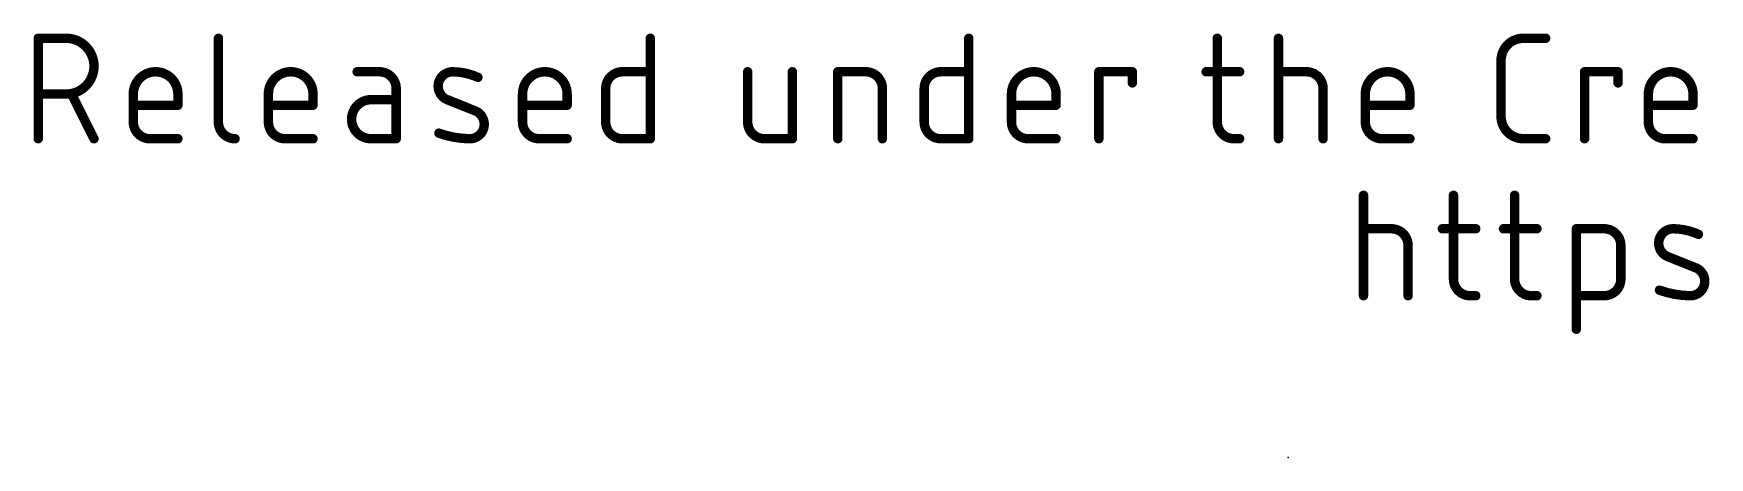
# Model space of a CAD drawing. Extents: x -27.9 to 58.7, y -19.6 to 25.5.
# Drawn here: x -27.94 to -0.79, y -19.05 to -12.19 of the extents above; entities that cross this region are included whole.
import ezdxf

# ---------------------------------------------------------------- set-up
doc = ezdxf.new("R2010")
doc.units = 0
doc.layers.add('23', color=53, linetype='CONTINUOUS')
doc.layers.add('51', color=53, linetype='CONTINUOUS')

msp = doc.modelspace()

# ---------------------------------------------------------------- linework, layer by layer
at = {"layer": '23'}
msp.add_point((-7.62, -19.05), dxfattribs=at)
at = {"layer": '51', "const_width": 0.1524}
for points in [[(-27.8638, -13.8938), (-27.8638, -12.2682)], [(-27.8638, -12.2682), (-27.4122, -12.2682)], [(-24.9453, -12.2682), (-24.9453, -13.6229)], [(-17.9493, -12.2682), (-17.9493, -13.8938)], [(-12.791, -12.2682), (-12.791, -13.8938)], [(-8.7659, -12.2682), (-8.7659, -13.6229)], [(-7.7747, -13.8938), (-7.7747, -12.2682)], [(-3.8083, -12.2682), (-3.4471, -12.2682)], [(-22.3364, -12.8101), (-22.6977, -12.8101)], [(-18.4008, -12.8101), (-17.9493, -12.8101)], [(-16.3719, -12.8101), (-16.3719, -13.6229)], [(-15.6494, -13.8938), (-15.6494, -12.8101)], [(-14.9129, -13.8938), (-14.9129, -12.8101)], [(-14.9129, -12.8101), (-14.4614, -12.8101)], [(-13.2425, -12.8101), (-12.791, -12.8101)], [(-10.684, -13.8938), (-10.684, -12.8101)], [(-10.684, -12.8101), (-10.1422, -12.8101)], [(-10.1422, -12.8101), (-10.1422, -12.9907)], [(-8.9465, -12.8101), (-8.4046, -12.8101)], [(-7.7747, -12.8101), (-7.3231, -12.8101)], [(-4.1696, -13.5326), (-4.1696, -12.6294)], [(-2.8163, -13.8938), (-2.8163, -12.8101)], [(-2.8163, -12.8101), (-2.2745, -12.8101)], [(-2.2745, -12.8101), (-2.2745, -12.9907)], [(-22.0655, -13.8938), (-22.0655, -13.081)], [(-18.6718, -13.6229), (-18.6718, -13.081)], [(-14.1905, -13.081), (-14.1905, -13.8938)], [(-13.5135, -13.6229), (-13.5135, -13.081)], [(-7.0522, -13.081), (-7.0522, -13.8938)], [(-27.4122, -13.1713), (-27.8638, -13.1713)], [(-26.9607, -13.8938), (-27.3219, -13.1713)], [(-26.3237, -13.6229), (-26.3237, -13.1713)], [(-25.6012, -13.3519), (-26.3237, -13.3519)], [(-25.6012, -13.1713), (-25.6012, -13.3519)], [(-24.1354, -13.6229), (-24.1354, -13.1713)], [(-23.4129, -13.3519), (-24.1354, -13.3519)], [(-23.4129, -13.1713), (-23.4129, -13.3519)], [(-22.0655, -13.2616), (-22.4719, -13.2616)], [(-20.7868, -13.4422), (-21.2384, -13.2616)], [(-20.0191, -13.6229), (-20.0191, -13.1713)], [(-19.2966, -13.3519), (-20.0191, -13.3519)], [(-19.2966, -13.1713), (-19.2966, -13.3519)], [(-12.0993, -13.6229), (-12.0993, -13.1713)], [(-11.3768, -13.3519), (-12.0993, -13.3519)], [(-11.3768, -13.1713), (-11.3768, -13.3519)], [(-6.3679, -13.6229), (-6.3679, -13.1713)], [(-5.6454, -13.3519), (-6.3679, -13.3519)], [(-5.6454, -13.1713), (-5.6454, -13.3519)], [(-1.7827, -13.6229), (-1.7827, -13.1713)], [(-1.0602, -13.3519), (-1.7827, -13.3519)], [(-1.0602, -13.1713), (-1.0602, -13.3519)], [(-25.6012, -13.8938), (-26.0528, -13.8938)], [(-23.4129, -13.8938), (-23.8644, -13.8938)], [(-22.4719, -13.8938), (-22.0655, -13.8938)], [(-19.2966, -13.8938), (-19.7482, -13.8938)], [(-17.9493, -13.8938), (-18.4008, -13.8938)], [(-16.1009, -13.8938), (-15.6494, -13.8938)], [(-12.791, -13.8938), (-13.2425, -13.8938)], [(-11.3768, -13.8938), (-11.8284, -13.8938)], [(-8.4949, -13.8938), (-8.4046, -13.8938)], [(-5.6454, -13.8938), (-6.097, -13.8938)], [(-3.4471, -13.8938), (-3.8083, -13.8938)], [(-1.0602, -13.8938), (-1.5118, -13.8938)], [(-6.3975, -16.4338), (-6.3975, -14.8082)], [(-4.9398, -14.8082), (-4.9398, -16.1629)], [(-3.9498, -14.8082), (-3.9498, -16.1629)], [(-6.3975, -15.3501), (-5.946, -15.3501)], [(-5.1204, -15.3501), (-4.5786, -15.3501)], [(-4.1305, -15.3501), (-3.5886, -15.3501)], [(-2.9513, -16.9757), (-2.9513, -15.3501)], [(-2.9513, -15.3501), (-2.4998, -15.3501)], [(-5.675, -15.621), (-5.675, -16.4338)], [(-2.2288, -15.621), (-2.2288, -16.1629)], [(-1.0169, -15.9822), (-1.4685, -15.8016)], [(-4.6689, -16.4338), (-4.5786, -16.4338)], [(-3.6789, -16.4338), (-3.5886, -16.4338)], [(-2.4998, -16.4338), (-2.9513, -16.4338)]]:
    msp.add_lwpolyline(points, dxfattribs=at)
at = {"layer": '51'}
for points, const_width in [([(-27.8257, -12.2682, 1), (-27.9019, -12.2682)], 0.0762), ([(-27.8638, -12.2301, 1), (-27.8638, -12.3063)], 0.0762), ([(-27.4122, -13.1713, 1), (-27.4122, -12.2682)], 0.1524), ([(-27.4122, -12.2301, 1), (-27.4122, -12.3063)], 0.0762), ([(-27.4122, -12.3063, 1), (-27.4122, -12.2301)], 0.0762), ([(-24.9072, -12.2682, 1), (-24.9834, -12.2682)], 0.0762), ([(-17.9112, -12.2682, 1), (-17.9874, -12.2682)], 0.0762), ([(-12.7529, -12.2682, 1), (-12.8291, -12.2682)], 0.0762), ([(-8.7278, -12.2682, 1), (-8.804, -12.2682)], 0.0762), ([(-7.7366, -12.2682, 1), (-7.8128, -12.2682)], 0.0762), ([(-3.8083, -12.2682, 0.4142), (-4.1696, -12.6294)], 0.1524), ([(-3.8083, -12.2301, 1), (-3.8083, -12.3063)], 0.0762), ([(-3.8083, -12.3063, 1), (-3.8083, -12.2301)], 0.0762), ([(-3.4471, -12.3063, 1), (-3.4471, -12.2301)], 0.0762), ([(-25.6012, -13.1713, 1), (-26.3237, -13.1713)], 0.1524), ([(-23.4129, -13.1713, 1), (-24.1354, -13.1713)], 0.1524), ([(-22.6977, -12.772, 1), (-22.6977, -12.8482)], 0.0762), ([(-22.0655, -13.081, 0.4142), (-22.3364, -12.8101)], 0.1524), ([(-22.3364, -12.772, 1), (-22.3364, -12.8482)], 0.0762), ([(-22.3364, -12.8482, 1), (-22.3364, -12.772)], 0.0762), ([(-21.1481, -12.8101, 0.8318), (-21.2384, -13.2616)], 0.1524), ([(-20.7417, -12.9004, 0.1026), (-21.1481, -12.8101)], 0.1524), ([(-21.1475, -12.772, 1), (-21.1486, -12.8482)], 0.0762), ([(-21.1486, -12.8482, 1), (-21.1475, -12.772)], 0.0762), ([(-19.2966, -13.1713, 1), (-20.0191, -13.1713)], 0.1524), ([(-18.4008, -12.8101, 0.4142), (-18.6718, -13.081)], 0.1524), ([(-18.4008, -12.772, 1), (-18.4008, -12.8482)], 0.0762), ([(-18.4008, -12.8482, 1), (-18.4008, -12.772)], 0.0762), ([(-17.9493, -12.8482, 1), (-17.9493, -12.772)], 0.0762), ([(-16.3338, -12.8101, 1), (-16.41, -12.8101)], 0.0762), ([(-15.6113, -12.8101, 1), (-15.6875, -12.8101)], 0.0762), ([(-14.8748, -12.8101, 1), (-14.951, -12.8101)], 0.0762), ([(-14.9129, -12.772, 1), (-14.9129, -12.8482)], 0.0762), ([(-14.1905, -13.081, 0.4142), (-14.4614, -12.8101)], 0.1524), ([(-14.4614, -12.772, 1), (-14.4614, -12.8482)], 0.0762), ([(-14.4614, -12.8482, 1), (-14.4614, -12.772)], 0.0762), ([(-13.2425, -12.8101, 0.4142), (-13.5135, -13.081)], 0.1524), ([(-13.2425, -12.772, 1), (-13.2425, -12.8482)], 0.0762), ([(-13.2425, -12.8482, 1), (-13.2425, -12.772)], 0.0762), ([(-12.791, -12.8482, 1), (-12.791, -12.772)], 0.0762), ([(-11.3768, -13.1713, 1), (-12.0993, -13.1713)], 0.1524), ([(-10.6459, -12.8101, 1), (-10.7221, -12.8101)], 0.0762), ([(-10.684, -12.772, 1), (-10.684, -12.8482)], 0.0762), ([(-10.1041, -12.8101, 1), (-10.1803, -12.8101)], 0.0762), ([(-10.1422, -12.8482, 1), (-10.1422, -12.772)], 0.0762), ([(-8.9465, -12.772, 1), (-8.9465, -12.8482)], 0.0762), ([(-8.4046, -12.8482, 1), (-8.4046, -12.772)], 0.0762), ([(-7.7747, -12.772, 1), (-7.7747, -12.8482)], 0.0762), ([(-7.0522, -13.081, 0.4142), (-7.3231, -12.8101)], 0.1524), ([(-7.3231, -12.772, 1), (-7.3231, -12.8482)], 0.0762), ([(-7.3231, -12.8482, 1), (-7.3231, -12.772)], 0.0762), ([(-5.6454, -13.1713, 1), (-6.3679, -13.1713)], 0.1524), ([(-4.1315, -12.6294, 1), (-4.2077, -12.6294)], 0.0762), ([(-4.2077, -12.6294, 1), (-4.1315, -12.6294)], 0.0762), ([(-2.7782, -12.8101, 1), (-2.8544, -12.8101)], 0.0762), ([(-2.8163, -12.772, 1), (-2.8163, -12.8482)], 0.0762), ([(-2.2364, -12.8101, 1), (-2.3126, -12.8101)], 0.0762), ([(-2.2745, -12.8482, 1), (-2.2745, -12.772)], 0.0762), ([(-1.0602, -13.1713, 1), (-1.7827, -13.1713)], 0.1524), ([(-22.0274, -13.081, 1), (-22.1036, -13.081)], 0.0762), ([(-20.7573, -12.9351, 1), (-20.726, -12.8656)], 0.0762), ([(-18.6337, -13.081, 1), (-18.7099, -13.081)], 0.0762), ([(-14.1524, -13.081, 1), (-14.2286, -13.081)], 0.0762), ([(-13.4754, -13.081, 1), (-13.5516, -13.081)], 0.0762), ([(-10.1803, -12.9907, 1), (-10.1041, -12.9907)], 0.0762), ([(-7.0141, -13.081, 1), (-7.0903, -13.081)], 0.0762), ([(-2.3126, -12.9907, 1), (-2.2364, -12.9907)], 0.0762), ([(-27.8638, -13.1332, 1), (-27.8638, -13.2094)], 0.0762), ([(-27.4122, -13.1332, 1), (-27.4122, -13.2094)], 0.0762), ([(-27.4122, -13.2094, 1), (-27.4122, -13.1332)], 0.0762), ([(-27.2879, -13.1543, 1), (-27.356, -13.1884)], 0.0762), ([(-26.2856, -13.1713, 1), (-26.3618, -13.1713)], 0.0762), ([(-26.3618, -13.1713, 1), (-26.2856, -13.1713)], 0.0762), ([(-26.3237, -13.3138, 1), (-26.3237, -13.39)], 0.0762), ([(-25.5631, -13.1713, 1), (-25.6393, -13.1713)], 0.0762), ([(-25.6393, -13.1713, 1), (-25.5631, -13.1713)], 0.0762), ([(-25.6012, -13.39, 1), (-25.6012, -13.3138)], 0.0762), ([(-24.0973, -13.1713, 1), (-24.1735, -13.1713)], 0.0762), ([(-24.1735, -13.1713, 1), (-24.0973, -13.1713)], 0.0762), ([(-24.1354, -13.3138, 1), (-24.1354, -13.39)], 0.0762), ([(-23.3748, -13.1713, 1), (-23.451, -13.1713)], 0.0762), ([(-23.451, -13.1713, 1), (-23.3748, -13.1713)], 0.0762), ([(-23.4129, -13.39, 1), (-23.4129, -13.3138)], 0.0762), ([(-22.4719, -13.2616, 1), (-22.4719, -13.8938)], 0.1524), ([(-22.4719, -13.2235, 1), (-22.4719, -13.2997)], 0.0762), ([(-22.4719, -13.2997, 1), (-22.4719, -13.2235)], 0.0762), ([(-22.1036, -13.081, 1), (-22.0274, -13.081)], 0.0762), ([(-22.0655, -13.2997, 1), (-22.0655, -13.2235)], 0.0762), ([(-21.2242, -13.2263, 1), (-21.2525, -13.297)], 0.0762), ([(-21.2525, -13.297, 1), (-21.2242, -13.2262)], 0.0762), ([(-19.981, -13.1713, 1), (-20.0572, -13.1713)], 0.0762), ([(-20.0572, -13.1713, 1), (-19.981, -13.1713)], 0.0762), ([(-20.0191, -13.3138, 1), (-20.0191, -13.39)], 0.0762), ([(-19.2585, -13.1713, 1), (-19.3347, -13.1713)], 0.0762), ([(-19.3347, -13.1713, 1), (-19.2585, -13.1713)], 0.0762), ([(-19.2966, -13.39, 1), (-19.2966, -13.3138)], 0.0762), ([(-18.7099, -13.081, 1), (-18.6337, -13.081)], 0.0762), ([(-14.2286, -13.081, 1), (-14.1524, -13.081)], 0.0762), ([(-13.5516, -13.081, 1), (-13.4754, -13.081)], 0.0762), ([(-12.0612, -13.1713, 1), (-12.1374, -13.1713)], 0.0762), ([(-12.1374, -13.1713, 1), (-12.0612, -13.1713)], 0.0762), ([(-12.0993, -13.3138, 1), (-12.0993, -13.39)], 0.0762), ([(-11.3387, -13.1713, 1), (-11.4149, -13.1713)], 0.0762), ([(-11.4149, -13.1713, 1), (-11.3387, -13.1713)], 0.0762), ([(-11.3768, -13.39, 1), (-11.3768, -13.3138)], 0.0762), ([(-7.0903, -13.081, 1), (-7.0141, -13.081)], 0.0762), ([(-6.3298, -13.1713, 1), (-6.406, -13.1713)], 0.0762), ([(-6.406, -13.1713, 1), (-6.3298, -13.1713)], 0.0762), ([(-6.3679, -13.3138, 1), (-6.3679, -13.39)], 0.0762), ([(-5.6073, -13.1713, 1), (-5.6835, -13.1713)], 0.0762), ([(-5.6835, -13.1713, 1), (-5.6073, -13.1713)], 0.0762), ([(-5.6454, -13.39, 1), (-5.6454, -13.3138)], 0.0762), ([(-1.7446, -13.1713, 1), (-1.8208, -13.1713)], 0.0762), ([(-1.8208, -13.1713, 1), (-1.7446, -13.1713)], 0.0762), ([(-1.7827, -13.3138, 1), (-1.7827, -13.39)], 0.0762), ([(-1.0221, -13.1713, 1), (-1.0983, -13.1713)], 0.0762), ([(-1.0983, -13.1713, 1), (-1.0221, -13.1713)], 0.0762), ([(-1.0602, -13.39, 1), (-1.0602, -13.3138)], 0.0762), ([(-26.3237, -13.6229, 0.4142), (-26.0528, -13.8938)], 0.1524), ([(-26.2856, -13.6229, 1), (-26.3618, -13.6229)], 0.0762), ([(-25.6393, -13.3519, 1), (-25.5631, -13.3519)], 0.0762), ([(-24.9453, -13.6229, 0.4142), (-24.6744, -13.8938)], 0.1524), ([(-24.9072, -13.6229, 1), (-24.9834, -13.6229)], 0.0762), ([(-24.1354, -13.6229, 0.4142), (-23.8644, -13.8938)], 0.1524), ([(-24.0973, -13.6229, 1), (-24.1735, -13.6229)], 0.0762), ([(-23.451, -13.3519, 1), (-23.3748, -13.3519)], 0.0762), ([(-20.8771, -13.8938, 0.8318), (-20.7868, -13.4422)], 0.1524), ([(-20.7727, -13.4069, 1), (-20.801, -13.4776)], 0.0762), ([(-20.801, -13.4776, 1), (-20.7727, -13.4069)], 0.0762), ([(-20.0191, -13.6229, 0.4142), (-19.7482, -13.8938)], 0.1524), ([(-19.981, -13.6229, 1), (-20.0572, -13.6229)], 0.0762), ([(-19.3347, -13.3519, 1), (-19.2585, -13.3519)], 0.0762), ([(-18.6718, -13.6229, 0.4142), (-18.4008, -13.8938)], 0.1524), ([(-18.6337, -13.6229, 1), (-18.7099, -13.6229)], 0.0762), ([(-16.3719, -13.6229, 0.4142), (-16.1009, -13.8938)], 0.1524), ([(-16.3338, -13.6229, 1), (-16.41, -13.6229)], 0.0762), ([(-13.5135, -13.6229, 0.4142), (-13.2425, -13.8938)], 0.1524), ([(-13.4754, -13.6229, 1), (-13.5516, -13.6229)], 0.0762), ([(-12.0993, -13.6229, 0.4142), (-11.8284, -13.8938)], 0.1524), ([(-12.0612, -13.6229, 1), (-12.1374, -13.6229)], 0.0762), ([(-11.4149, -13.3519, 1), (-11.3387, -13.3519)], 0.0762), ([(-8.7659, -13.6229, 0.4142), (-8.4949, -13.8938)], 0.1524), ([(-8.7278, -13.6229, 1), (-8.804, -13.6229)], 0.0762), ([(-6.3679, -13.6229, 0.4142), (-6.097, -13.8938)], 0.1524), ([(-6.3298, -13.6229, 1), (-6.406, -13.6229)], 0.0762), ([(-5.6835, -13.3519, 1), (-5.6073, -13.3519)], 0.0762), ([(-4.1696, -13.5326, 0.4142), (-3.8083, -13.8938)], 0.1524), ([(-4.1315, -13.5326, 1), (-4.2077, -13.5326)], 0.0762), ([(-4.2077, -13.5326, 1), (-4.1315, -13.5326)], 0.0762), ([(-1.7827, -13.6229, 0.4142), (-1.5118, -13.8938)], 0.1524), ([(-1.7446, -13.6229, 1), (-1.8208, -13.6229)], 0.0762), ([(-1.0983, -13.3519, 1), (-1.0221, -13.3519)], 0.0762), ([(-26.9948, -13.9108, 1), (-26.9266, -13.8768)], 0.0762), ([(-26.3618, -13.6229, 1), (-26.2856, -13.6229)], 0.0762), ([(-26.0528, -13.8557, 1), (-26.0528, -13.9319)], 0.0762), ([(-26.0528, -13.9319, 1), (-26.0528, -13.8557)], 0.0762), ([(-25.6012, -13.9319, 1), (-25.6012, -13.8557)], 0.0762), ([(-24.9834, -13.6229, 1), (-24.9072, -13.6229)], 0.0762), ([(-24.6744, -13.9319, 1), (-24.6744, -13.8557)], 0.0762), ([(-24.1735, -13.6229, 1), (-24.0973, -13.6229)], 0.0762), ([(-23.8644, -13.8557, 1), (-23.8644, -13.9319)], 0.0762), ([(-23.8644, -13.9319, 1), (-23.8644, -13.8557)], 0.0762), ([(-23.4129, -13.9319, 1), (-23.4129, -13.8557)], 0.0762), ([(-22.4719, -13.8557, 1), (-22.4719, -13.9319)], 0.0762), ([(-22.4719, -13.9319, 1), (-22.4719, -13.8557)], 0.0762), ([(-22.0655, -13.9319, 1), (-22.0655, -13.8557)], 0.0762), ([(-21.3609, -13.7676, 1), (-21.3867, -13.8393)], 0.0762), ([(-21.3738, -13.8035, 0.083), (-20.8771, -13.8938)], 0.1524), ([(-20.8766, -13.8557, 1), (-20.8777, -13.9319)], 0.0762), ([(-20.8777, -13.9319, 1), (-20.8766, -13.8557)], 0.0762), ([(-20.0572, -13.6229, 1), (-19.981, -13.6229)], 0.0762), ([(-19.7482, -13.8557, 1), (-19.7482, -13.9319)], 0.0762), ([(-19.7482, -13.9319, 1), (-19.7482, -13.8557)], 0.0762), ([(-19.2966, -13.9319, 1), (-19.2966, -13.8557)], 0.0762), ([(-18.7099, -13.6229, 1), (-18.6337, -13.6229)], 0.0762), ([(-18.4008, -13.8557, 1), (-18.4008, -13.9319)], 0.0762), ([(-18.4008, -13.9319, 1), (-18.4008, -13.8557)], 0.0762), ([(-17.9493, -13.9319, 1), (-17.9493, -13.8557)], 0.0762), ([(-16.41, -13.6229, 1), (-16.3338, -13.6229)], 0.0762), ([(-16.1009, -13.8557, 1), (-16.1009, -13.9319)], 0.0762), ([(-16.1009, -13.9319, 1), (-16.1009, -13.8557)], 0.0762), ([(-15.6494, -13.9319, 1), (-15.6494, -13.8557)], 0.0762), ([(-13.5516, -13.6229, 1), (-13.4754, -13.6229)], 0.0762), ([(-13.2425, -13.8557, 1), (-13.2425, -13.9319)], 0.0762), ([(-13.2425, -13.9319, 1), (-13.2425, -13.8557)], 0.0762), ([(-12.791, -13.9319, 1), (-12.791, -13.8557)], 0.0762), ([(-12.1374, -13.6229, 1), (-12.0612, -13.6229)], 0.0762), ([(-11.8284, -13.8557, 1), (-11.8284, -13.9319)], 0.0762), ([(-11.8284, -13.9319, 1), (-11.8284, -13.8557)], 0.0762), ([(-11.3768, -13.9319, 1), (-11.3768, -13.8557)], 0.0762), ([(-8.804, -13.6229, 1), (-8.7278, -13.6229)], 0.0762), ([(-8.4949, -13.8557, 1), (-8.4949, -13.9319)], 0.0762), ([(-8.4949, -13.9319, 1), (-8.4949, -13.8557)], 0.0762), ([(-8.4046, -13.9319, 1), (-8.4046, -13.8557)], 0.0762), ([(-6.406, -13.6229, 1), (-6.3298, -13.6229)], 0.0762), ([(-6.097, -13.8557, 1), (-6.097, -13.9319)], 0.0762), ([(-6.097, -13.9319, 1), (-6.097, -13.8557)], 0.0762), ([(-5.6454, -13.9319, 1), (-5.6454, -13.8557)], 0.0762), ([(-3.8083, -13.8557, 1), (-3.8083, -13.9319)], 0.0762), ([(-3.8083, -13.9319, 1), (-3.8083, -13.8557)], 0.0762), ([(-3.4471, -13.9319, 1), (-3.4471, -13.8557)], 0.0762), ([(-1.8208, -13.6229, 1), (-1.7446, -13.6229)], 0.0762), ([(-1.5118, -13.8557, 1), (-1.5118, -13.9319)], 0.0762), ([(-1.5118, -13.9319, 1), (-1.5118, -13.8557)], 0.0762), ([(-1.0602, -13.9319, 1), (-1.0602, -13.8557)], 0.0762), ([(-27.9019, -13.8938, 1), (-27.8257, -13.8938)], 0.0762), ([(-22.1036, -13.8938, 1), (-22.0274, -13.8938)], 0.0762), ([(-17.9874, -13.8938, 1), (-17.9112, -13.8938)], 0.0762), ([(-15.6875, -13.8938, 1), (-15.6113, -13.8938)], 0.0762), ([(-14.951, -13.8938, 1), (-14.8748, -13.8938)], 0.0762), ([(-14.2286, -13.8938, 1), (-14.1524, -13.8938)], 0.0762), ([(-12.8291, -13.8938, 1), (-12.7529, -13.8938)], 0.0762), ([(-10.7221, -13.8938, 1), (-10.6459, -13.8938)], 0.0762), ([(-7.8128, -13.8938, 1), (-7.7366, -13.8938)], 0.0762), ([(-7.0903, -13.8938, 1), (-7.0141, -13.8938)], 0.0762), ([(-2.8544, -13.8938, 1), (-2.7782, -13.8938)], 0.0762), ([(-6.3594, -14.8082, 1), (-6.4356, -14.8082)], 0.0762), ([(-4.9017, -14.8082, 1), (-4.9779, -14.8082)], 0.0762), ([(-3.9117, -14.8082, 1), (-3.9879, -14.8082)], 0.0762), ([(-6.3975, -15.312, 1), (-6.3975, -15.3882)], 0.0762), ([(-5.675, -15.621, 0.4142), (-5.946, -15.3501)], 0.1524), ([(-5.946, -15.312, 1), (-5.946, -15.3882)], 0.0762), ([(-5.946, -15.3882, 1), (-5.946, -15.312)], 0.0762), ([(-5.1204, -15.312, 1), (-5.1204, -15.3882)], 0.0762), ([(-4.5786, -15.3882, 1), (-4.5786, -15.312)], 0.0762), ([(-4.1305, -15.312, 1), (-4.1305, -15.3882)], 0.0762), ([(-3.5886, -15.3882, 1), (-3.5886, -15.312)], 0.0762), ([(-2.9132, -15.3501, 1), (-2.9894, -15.3501)], 0.0762), ([(-2.9513, -15.312, 1), (-2.9513, -15.3882)], 0.0762), ([(-2.2288, -15.621, 0.4142), (-2.4998, -15.3501)], 0.1524), ([(-2.4998, -15.312, 1), (-2.4998, -15.3882)], 0.0762), ([(-2.4998, -15.3882, 1), (-2.4998, -15.312)], 0.0762), ([(-1.3782, -15.3501, 0.8318), (-1.4685, -15.8016)], 0.1524), ([(-0.9718, -15.4404, 0.1026), (-1.3782, -15.3501)], 0.1524), ([(-1.3776, -15.312, 1), (-1.3787, -15.3882)], 0.0762), ([(-1.3787, -15.3882, 1), (-1.3776, -15.312)], 0.0762), ([(-0.9874, -15.4751, 1), (-0.9561, -15.4056)], 0.0762), ([(-5.6369, -15.621, 1), (-5.7131, -15.621)], 0.0762), ([(-5.7131, -15.621, 1), (-5.6369, -15.621)], 0.0762), ([(-2.1907, -15.621, 1), (-2.2669, -15.621)], 0.0762), ([(-2.2669, -15.621, 1), (-2.1907, -15.621)], 0.0762), ([(-1.4543, -15.7663, 1), (-1.4826, -15.837)], 0.0762), ([(-1.4826, -15.837, 1), (-1.4543, -15.7662)], 0.0762), ([(-1.1072, -16.4338, 0.8318), (-1.0169, -15.9822)], 0.1524), ([(-1.0028, -15.9469, 1), (-1.0311, -16.0176)], 0.0762), ([(-1.0311, -16.0176, 1), (-1.0028, -15.9469)], 0.0762), ([(-4.9398, -16.1629, 0.4142), (-4.6689, -16.4338)], 0.1524), ([(-4.9017, -16.1629, 1), (-4.9779, -16.1629)], 0.0762), ([(-4.9779, -16.1629, 1), (-4.9017, -16.1629)], 0.0762), ([(-3.9498, -16.1629, 0.4142), (-3.6789, -16.4338)], 0.1524), ([(-3.9117, -16.1629, 1), (-3.9879, -16.1629)], 0.0762), ([(-3.9879, -16.1629, 1), (-3.9117, -16.1629)], 0.0762), ([(-2.4998, -16.4338, 0.4142), (-2.2288, -16.1629)], 0.1524), ([(-2.1907, -16.1629, 1), (-2.2669, -16.1629)], 0.0762), ([(-2.2669, -16.1629, 1), (-2.1907, -16.1629)], 0.0762), ([(-1.591, -16.3076, 1), (-1.6168, -16.3793)], 0.0762), ([(-1.6039, -16.3435, 0.083), (-1.1072, -16.4338)], 0.1524), ([(-6.4356, -16.4338, 1), (-6.3594, -16.4338)], 0.0762), ([(-5.7131, -16.4338, 1), (-5.6369, -16.4338)], 0.0762), ([(-4.6689, -16.3957, 1), (-4.6689, -16.4719)], 0.0762), ([(-4.6689, -16.4719, 1), (-4.6689, -16.3957)], 0.0762), ([(-4.5786, -16.4719, 1), (-4.5786, -16.3957)], 0.0762), ([(-3.6789, -16.3957, 1), (-3.6789, -16.4719)], 0.0762), ([(-3.6789, -16.4719, 1), (-3.6789, -16.3957)], 0.0762), ([(-3.5886, -16.4719, 1), (-3.5886, -16.3957)], 0.0762), ([(-2.9513, -16.3957, 1), (-2.9513, -16.4719)], 0.0762), ([(-2.4998, -16.3957, 1), (-2.4998, -16.4719)], 0.0762), ([(-2.4998, -16.4719, 1), (-2.4998, -16.3957)], 0.0762), ([(-1.1067, -16.3957, 1), (-1.1078, -16.4719)], 0.0762), ([(-1.1078, -16.4719, 1), (-1.1067, -16.3957)], 0.0762), ([(-2.9894, -16.9757, 1), (-2.9132, -16.9757)], 0.0762)]:
    msp.add_lwpolyline(points, format="xyb", dxfattribs=dict(at, const_width=const_width))

doc.saveas('drawing.dxf')
